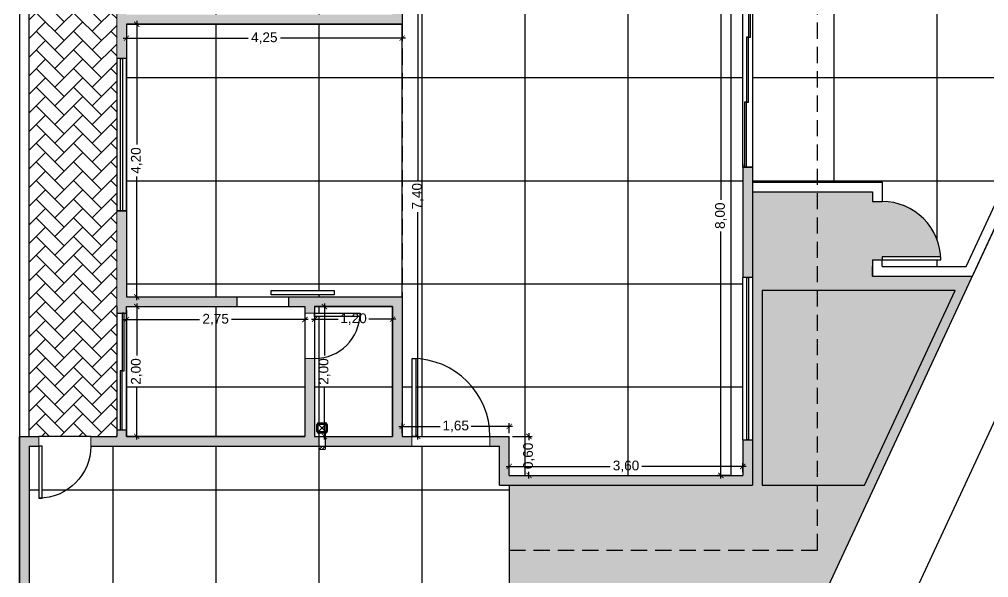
# Model space of a CAD drawing. Header units: metres. Extents: x 2690 to 3939, y 743 to 1123.
# Drawn here: x 3899.04 to 3913.98, y 778.11 to 786.71 of the extents above; entities that cross this region are included whole.
import ezdxf

# ---------------------------------------------------------------- set-up
doc = ezdxf.new("R2010")
doc.units = ezdxf.units.M
doc.header["$PDMODE"] = 35
doc.linetypes.add('HIDDEN', pattern=[0.375, 0.25, -0.125])
for name, color, linetype in [('000 - Cota', 8, 'Continuous'), ('001', 1, 'Continuous'), ('01', 1, 'Continuous'), ('02', 2, 'Continuous'), ('02-BALDR-VIGA-EIXO-LOCAÇÃO', 1, 'Continuous'), ('03', 3, 'Continuous'), ('04', 4, 'Continuous'), ('1MOBILIÁRIOS', 1, 'Continuous'), ('_a const_hum', 253, 'Continuous'), ('_parede int', 4, 'Continuous'), ('A CONSTRUIR', 10, 'Continuous'), ('ABERTURA', 2, 'Continuous'), ('ARQ-MOB', 1, 'Continuous'), ('caixilho', 2, 'Continuous')]:
    doc.layers.add(name, color=color, linetype=linetype)
doc.layers.add('ALVENARIA', color=4, linetype='Continuous', lineweight=18)
doc.layers.add('ARQHATCH', color=8, linetype='Continuous', lineweight=0)
doc.styles.add('ARIAL', font='arial.ttf')
doc.dimstyles.new('SALVADOR 1-100 LC', dxfattribs={"dimtxt": 0.15, "dimasz": 0.08, "dimexe": 0.05, "dimexo": 0.05, "dimgap": 0.05, "dimtad": 0, "dimzin": 0, "dimtxsty": 'ARIAL', "dimblk": 'ARCHTICK', "dimcen": 0, "dimdle": 0.05, "dimclrd": 252, "dimclre": 252, "dimclrt": 2, "dimadec": 0, "dimazin": 0, "dimtfac": 1, "dimtofl": 0, "dimtmove": 0, "dimatfit": 3, "dimldrblk": 'OPEN30', "dimfxl": 0, "dimtolj": 1, "dimtzin": 0, "dimlwd": 25, "dimlwe": 25, "dimarcsym": 0})

# ---------------------------------------------------------------- blocks, each defined once
blk = doc.blocks.new('*U6')
at = {"layer": '02'}
for p, q in [((0, 0), (0, 1)), ((0, 1), (0.05, 1)), ((0.05, 1), (0.05, 0)), ((0.05, 0), (0, 0))]:
    blk.add_line(p, q, dxfattribs=at)
at = {"layer": '02', "ltscale": 0.05}
blk.add_arc((0, 0), 1, 0, 90, dxfattribs=at)
blk = doc.blocks.new('*U5')
at = {"layer": '02'}
for p, q in [((0, 0), (0, 0.8)), ((0, 0.8), (0.05, 0.8)), ((0.05, 0.8), (0.05, 0)), ((0.05, 0), (0, 0))]:
    blk.add_line(p, q, dxfattribs=at)
at = {"layer": '02', "ltscale": 0.05}
blk.add_arc((0, 0), 0.8, 0, 90, dxfattribs=at)
blk = doc.blocks.new('*U8')
at = {"layer": '02'}
for p, q in [((0, 0), (0, 0.7)), ((0, 0.7), (0.05, 0.7)), ((0.05, 0.7), (0.05, 0)), ((0.05, 0), (0, 0))]:
    blk.add_line(p, q, dxfattribs=at)
at = {"layer": '02', "ltscale": 0.05}
blk.add_arc((0, 0), 0.7, 0, 90, dxfattribs=at)
blk = doc.blocks.new('*U3')
at = {"layer": '02'}
for p, q in [((-0.05, 0.9), (-0.05, 0)), ((0, 0.9), (-0.05, 0.9)), ((0, 0), (0, 0.9)), ((-0.05, 0), (0, 0))]:
    blk.add_line(p, q, dxfattribs=at)
at = {"layer": '02', "ltscale": 0.05}
blk.add_arc((0, 0), 0.9, 90, 180, dxfattribs=at)
blk = doc.blocks.new('_ArchTick')
at = {"color": 0, "linetype": 'ByBlock', "const_width": 0.15}
blk.add_lwpolyline([(-0.5, -0.5), (0.5, 0.5)], dxfattribs=at)
blk = doc.blocks.new('*D681')
at = {"layer": '001', "color": 252, "linetype": 'Continuous', "lineweight": 25, "transparency": 16777216}
for p, q in [((3909.991, 787.686), (3909.803, 787.686)), ((3909.853, 787.736), (3909.853, 783.93)), ((3909.853, 779.636), (3909.853, 783.441)), ((3909.991, 779.686), (3909.803, 779.686))]:
    blk.add_line(p, q, dxfattribs=at)
at = {"layer": 'DEFPOINTS', "color": 0, "transparency": 16777216}
for p in [(3910.041, 787.686), (3909.853, 779.686), (3910.041, 779.686)]:
    blk.add_point(p, dxfattribs=at)
at = {"layer": '001', "color": 252, "lineweight": 25, "transparency": 16777216, "xscale": 0.08, "yscale": 0.08, "zscale": 0.08}
for p, rotation in [((3909.853, 787.686), 90), ((3909.853, 779.686), 270)]:
    blk.add_blockref('_ArchTick', p, dxfattribs=dict(at, rotation=rotation))
at = {"layer": '001', "color": 2, "transparency": 16777216, "insert": (3909.853, 783.686), "char_height": 0.15, "attachment_point": 5, "rotation": 90, "style": 'ARIAL'}
blk.add_mtext('\\A1;8,00', dxfattribs=at)
blk = doc.blocks.new('_Open30')
at = {"color": 0, "linetype": 'ByBlock', "lineweight": -2}
for p, q in [((-1, 0.27), (0, 0)), ((0, 0), (-1, -0.27)), ((0, 0), (-1, 0))]:
    blk.add_line(p, q, dxfattribs=at)
blk = doc.blocks.new('*D685')
at = {"layer": '001', "color": 252, "linetype": 'Continuous', "lineweight": 25, "transparency": 16777216}
for p, q in [((3904.991, 787.686), (3905.232, 787.686)), ((3905.182, 787.736), (3905.182, 784.23)), ((3905.182, 780.236), (3905.182, 783.742)), ((3904.991, 780.286), (3905.232, 780.286))]:
    blk.add_line(p, q, dxfattribs=at)
at = {"layer": 'DEFPOINTS', "color": 0, "transparency": 16777216}
for p in [(3904.941, 787.686), (3904.941, 780.286), (3905.182, 780.286)]:
    blk.add_point(p, dxfattribs=at)
at = {"layer": '001', "color": 252, "lineweight": 25, "transparency": 16777216, "xscale": 0.08, "yscale": 0.08, "zscale": 0.08}
for p, rotation in [((3905.182, 787.686), 90), ((3905.182, 780.286), 270)]:
    blk.add_blockref('_ArchTick', p, dxfattribs=dict(at, rotation=rotation))
at = {"layer": '001', "color": 2, "transparency": 16777216, "insert": (3905.182, 783.986), "char_height": 0.15, "attachment_point": 5, "rotation": 90, "style": 'ARIAL'}
blk.add_mtext('\\A1;7,40', dxfattribs=at)
blk = doc.blocks.new('*D686')
at = {"layer": '001', "color": 252, "linetype": 'Continuous', "lineweight": 25, "transparency": 16777216}
for p, q in [((3904.891, 780.44), (3905.527, 780.44)), ((3904.941, 780.336), (3904.941, 780.49)), ((3906.641, 780.44), (3906.004, 780.44)), ((3906.591, 780.336), (3906.591, 780.49))]:
    blk.add_line(p, q, dxfattribs=at)
at = {"layer": 'DEFPOINTS', "color": 0, "transparency": 16777216}
for p in [(3906.591, 780.44), (3904.941, 780.286), (3906.591, 780.286)]:
    blk.add_point(p, dxfattribs=at)
at = {"layer": '001', "color": 252, "lineweight": 25, "transparency": 16777216, "xscale": 0.08, "yscale": 0.08, "zscale": 0.08, "rotation": 180}
blk.add_blockref('_ArchTick', (3904.941, 780.44), dxfattribs=at)
at = {"layer": '001', "color": 252, "lineweight": 25, "transparency": 16777216, "xscale": 0.08, "yscale": 0.08, "zscale": 0.08}
blk.add_blockref('_ArchTick', (3906.591, 780.44), dxfattribs=at)
at = {"layer": '001', "color": 2, "transparency": 16777216, "insert": (3905.766, 780.44), "char_height": 0.15, "attachment_point": 5, "style": 'ARIAL'}
blk.add_mtext('\\A1;1,65', dxfattribs=at)
blk = doc.blocks.new('*D687')
at = {"layer": '001', "color": 252, "linetype": 'Continuous', "lineweight": 25, "transparency": 16777216}
for p, q in [((3906.641, 780.286), (3906.944, 780.286)), ((3906.894, 780.336), (3906.894, 780.23)), ((3906.641, 779.686), (3906.944, 779.686)), ((3906.894, 779.636), (3906.894, 779.741))]:
    blk.add_line(p, q, dxfattribs=at)
at = {"layer": 'DEFPOINTS', "color": 0, "transparency": 16777216}
for p in [(3906.591, 780.286), (3906.591, 779.686), (3906.894, 779.686)]:
    blk.add_point(p, dxfattribs=at)
at = {"layer": '001', "color": 252, "lineweight": 25, "transparency": 16777216, "xscale": 0.08, "yscale": 0.08, "zscale": 0.08}
for p, rotation in [((3906.894, 780.286), 90), ((3906.894, 779.686), 270)]:
    blk.add_blockref('_ArchTick', p, dxfattribs=dict(at, rotation=rotation))
at = {"layer": '001', "color": 2, "transparency": 16777216, "insert": (3906.894, 779.986), "char_height": 0.15, "attachment_point": 5, "rotation": 90, "style": 'ARIAL'}
blk.add_mtext('\\A1;0,60', dxfattribs=at)
blk = doc.blocks.new('*D688')
at = {"layer": '001', "color": 252, "linetype": 'Continuous', "lineweight": 25, "transparency": 16777216}
for p, q in [((3906.541, 779.824), (3908.146, 779.824)), ((3906.591, 779.736), (3906.591, 779.874)), ((3910.241, 779.824), (3908.635, 779.824)), ((3910.191, 779.736), (3910.191, 779.874))]:
    blk.add_line(p, q, dxfattribs=at)
at = {"layer": 'DEFPOINTS', "color": 0, "transparency": 16777216}
for p in [(3910.191, 779.824), (3906.591, 779.686), (3910.191, 779.686)]:
    blk.add_point(p, dxfattribs=at)
at = {"layer": '001', "color": 252, "lineweight": 25, "transparency": 16777216, "xscale": 0.08, "yscale": 0.08, "zscale": 0.08, "rotation": 180}
blk.add_blockref('_ArchTick', (3906.591, 779.824), dxfattribs=at)
at = {"layer": '001', "color": 252, "lineweight": 25, "transparency": 16777216, "xscale": 0.08, "yscale": 0.08, "zscale": 0.08}
blk.add_blockref('_ArchTick', (3910.191, 779.824), dxfattribs=at)
at = {"layer": '001', "color": 2, "transparency": 16777216, "insert": (3908.391, 779.824), "char_height": 0.15, "attachment_point": 5, "style": 'ARIAL'}
blk.add_mtext('\\A1;3,60', dxfattribs=at)
blk = doc.blocks.new('*D689')
at = {"layer": '001', "color": 252, "linetype": 'Continuous', "lineweight": 25, "transparency": 16777216}
for p, q in [((3903.641, 782.286), (3903.792, 782.286)), ((3903.742, 782.336), (3903.742, 781.532)), ((3903.742, 780.236), (3903.742, 781.04)), ((3903.641, 780.286), (3903.792, 780.286))]:
    blk.add_line(p, q, dxfattribs=at)
at = {"layer": 'DEFPOINTS', "color": 0, "transparency": 16777216}
for p in [(3903.591, 782.286), (3903.742, 782.286), (3903.591, 780.286)]:
    blk.add_point(p, dxfattribs=at)
at = {"layer": '001', "color": 252, "lineweight": 25, "transparency": 16777216, "xscale": 0.08, "yscale": 0.08, "zscale": 0.08}
for p, rotation in [((3903.742, 782.286), 90), ((3903.742, 780.286), 270)]:
    blk.add_blockref('_ArchTick', p, dxfattribs=dict(at, rotation=rotation))
at = {"layer": '001', "color": 2, "transparency": 16777216, "insert": (3903.742, 781.286), "char_height": 0.15, "attachment_point": 5, "rotation": 90, "style": 'ARIAL'}
blk.add_mtext('\\A1;2,00', dxfattribs=at)
blk = doc.blocks.new('*D690')
at = {"layer": '001', "color": 252, "linetype": 'Continuous', "lineweight": 25, "transparency": 16777216}
for p, q in [((3903.591, 782.236), (3903.591, 782.042)), ((3904.791, 782.236), (3904.791, 782.042)), ((3903.541, 782.092), (3903.953, 782.092)), ((3904.841, 782.092), (3904.428, 782.092))]:
    blk.add_line(p, q, dxfattribs=at)
at = {"layer": 'DEFPOINTS', "color": 0, "transparency": 16777216}
for p in [(3903.591, 782.286), (3904.791, 782.286), (3904.791, 782.092)]:
    blk.add_point(p, dxfattribs=at)
at = {"layer": '001', "color": 252, "lineweight": 25, "transparency": 16777216, "xscale": 0.08, "yscale": 0.08, "zscale": 0.08, "rotation": 180}
blk.add_blockref('_ArchTick', (3903.591, 782.092), dxfattribs=at)
at = {"layer": '001', "color": 252, "lineweight": 25, "transparency": 16777216, "xscale": 0.08, "yscale": 0.08, "zscale": 0.08}
blk.add_blockref('_ArchTick', (3904.791, 782.092), dxfattribs=at)
at = {"layer": '001', "color": 2, "transparency": 16777216, "insert": (3904.191, 782.092), "char_height": 0.15, "attachment_point": 5, "style": 'ARIAL'}
blk.add_mtext('\\A1;1,20', dxfattribs=at)
blk = doc.blocks.new('*D691')
at = {"layer": '001', "color": 252, "linetype": 'Continuous', "lineweight": 25, "transparency": 16777216}
for p, q in [((3900.741, 782.286), (3900.899, 782.286)), ((3900.849, 782.336), (3900.849, 781.532)), ((3900.849, 780.236), (3900.849, 781.04)), ((3900.741, 780.286), (3900.899, 780.286))]:
    blk.add_line(p, q, dxfattribs=at)
at = {"layer": 'DEFPOINTS', "color": 0, "transparency": 16777216}
for p in [(3900.691, 782.286), (3900.849, 782.286), (3900.691, 780.286)]:
    blk.add_point(p, dxfattribs=at)
at = {"layer": '001', "color": 252, "lineweight": 25, "transparency": 16777216, "xscale": 0.08, "yscale": 0.08, "zscale": 0.08}
for p, rotation in [((3900.849, 782.286), 90), ((3900.849, 780.286), 270)]:
    blk.add_blockref('_ArchTick', p, dxfattribs=dict(at, rotation=rotation))
at = {"layer": '001', "color": 2, "transparency": 16777216, "insert": (3900.849, 781.286), "char_height": 0.15, "attachment_point": 5, "rotation": 90, "style": 'ARIAL'}
blk.add_mtext('\\A1;2,00', dxfattribs=at)
blk = doc.blocks.new('*D692')
at = {"layer": '001', "color": 252, "linetype": 'Continuous', "lineweight": 25, "transparency": 16777216}
for p, q in [((3900.691, 782.236), (3900.691, 782.035)), ((3903.441, 782.236), (3903.441, 782.035)), ((3900.641, 782.085), (3901.819, 782.085)), ((3903.491, 782.085), (3902.312, 782.085))]:
    blk.add_line(p, q, dxfattribs=at)
at = {"layer": 'DEFPOINTS', "color": 0, "transparency": 16777216}
for p in [(3900.691, 782.286), (3903.441, 782.286), (3903.441, 782.085)]:
    blk.add_point(p, dxfattribs=at)
at = {"layer": '001', "color": 252, "lineweight": 25, "transparency": 16777216, "xscale": 0.08, "yscale": 0.08, "zscale": 0.08, "rotation": 180}
blk.add_blockref('_ArchTick', (3900.691, 782.085), dxfattribs=at)
at = {"layer": '001', "color": 252, "lineweight": 25, "transparency": 16777216, "xscale": 0.08, "yscale": 0.08, "zscale": 0.08}
blk.add_blockref('_ArchTick', (3903.441, 782.085), dxfattribs=at)
at = {"layer": '001', "color": 2, "transparency": 16777216, "insert": (3902.066, 782.085), "char_height": 0.15, "attachment_point": 5, "style": 'ARIAL'}
blk.add_mtext('\\A1;2,75', dxfattribs=at)
blk = doc.blocks.new('*D693')
at = {"layer": '001', "color": 252, "linetype": 'Continuous', "lineweight": 25, "transparency": 16777216}
for p, q in [((3900.741, 786.636), (3900.899, 786.636)), ((3900.849, 786.686), (3900.849, 784.783)), ((3900.849, 782.386), (3900.849, 784.288)), ((3900.741, 782.436), (3900.899, 782.436))]:
    blk.add_line(p, q, dxfattribs=at)
at = {"layer": 'DEFPOINTS', "color": 0, "transparency": 16777216}
for p in [(3900.691, 786.636), (3900.849, 786.636), (3900.691, 782.436)]:
    blk.add_point(p, dxfattribs=at)
at = {"layer": '001', "color": 252, "lineweight": 25, "transparency": 16777216, "xscale": 0.08, "yscale": 0.08, "zscale": 0.08}
for p, rotation in [((3900.849, 786.636), 90), ((3900.849, 782.436), 270)]:
    blk.add_blockref('_ArchTick', p, dxfattribs=dict(at, rotation=rotation))
at = {"layer": '001', "color": 2, "transparency": 16777216, "insert": (3900.849, 784.536), "char_height": 0.15, "attachment_point": 5, "rotation": 90, "style": 'ARIAL'}
blk.add_mtext('\\A1;4,20', dxfattribs=at)
blk = doc.blocks.new('*D694')
at = {"layer": '001', "color": 252, "linetype": 'Continuous', "lineweight": 25, "transparency": 16777216}
for p, q in [((3900.691, 786.586), (3900.691, 786.371)), ((3904.941, 786.586), (3904.941, 786.371)), ((3900.641, 786.421), (3902.567, 786.421)), ((3904.991, 786.421), (3903.064, 786.421))]:
    blk.add_line(p, q, dxfattribs=at)
at = {"layer": 'DEFPOINTS', "color": 0, "transparency": 16777216}
for p in [(3900.691, 786.636), (3904.941, 786.636), (3904.941, 786.421)]:
    blk.add_point(p, dxfattribs=at)
at = {"layer": '001', "color": 252, "lineweight": 25, "transparency": 16777216, "xscale": 0.08, "yscale": 0.08, "zscale": 0.08, "rotation": 180}
blk.add_blockref('_ArchTick', (3900.691, 786.421), dxfattribs=at)
at = {"layer": '001', "color": 252, "lineweight": 25, "transparency": 16777216, "xscale": 0.08, "yscale": 0.08, "zscale": 0.08}
blk.add_blockref('_ArchTick', (3904.941, 786.421), dxfattribs=at)
at = {"layer": '001', "color": 2, "transparency": 16777216, "insert": (3902.816, 786.421), "char_height": 0.15, "attachment_point": 5, "style": 'ARIAL'}
blk.add_mtext('\\A1;4,25', dxfattribs=at)

msp = doc.modelspace()

# ---------------------------------------------------------------- hatches: boundary and pattern name
at = {"layer": '001', "true_color": 0x939598}
h = msp.add_hatch(dxfattribs=at)
h.set_pattern_fill('NET', color=252, scale=0.5)
h.paths.add_polyline_path([(3918.5284, 793.4357), (3917.2406, 793.4357), (3917.2406, 798.8857), (3916.7406, 798.8857), (3916.7406, 792.8857), (3912.9406, 792.8857), (3912.9406, 798.8857), (3910.9406, 798.8857), (3910.9406, 799.8857), (3910.7406, 799.8857), (3910.7406, 792.4857), (3911.3406, 792.4857), (3911.3406, 784.2048), (3912.3406, 784.2048), (3912.3406, 783.9048, -0.3980255), (3913.2392, 783.0548), (3913.2406, 783.0548), (3913.2406, 783.0048), (3912.3406, 783.0048), (3912.3406, 782.9048), (3913.6334, 782.9048)])
h.paths.add_polyline_path([(3910.7406, 799.8857), (3909.7406, 799.8857), (3909.7406, 799.4107), (3909.7406, 796.7107), (3909.7406, 796.2357), (3909.7406, 796.0857), (3909.7406, 794.1857), (3909.7406, 793.8857), (3909.7406, 793.3857), (3909.7406, 792.5857), (3909.7406, 792.4857), (3910.7406, 792.4857)])
h.paths.add_polyline_path([(3911.3406, 792.4857), (3910.7406, 792.4857), (3910.3406, 792.4857), (3910.3406, 792.3357), (3910.3406, 787.8357), (3910.3406, 787.4357), (3910.3406, 784.4357), (3910.3406, 784.2048), (3911.3406, 784.2048)])
h.paths.add_polyline_path([(3910.3406, 792.3357), (3910.3406, 792.4857), (3909.7406, 792.4857), (3909.7406, 792.3357), (3906.2906, 792.3357), (3906.2906, 787.8357), (3906.9906, 787.8357), (3909.9906, 787.8357), (3910.3406, 787.8357)])
h.paths.add_polyline_path([(3906.5906, 779.5357), (3906.4406, 779.5357), (3906.4406, 780.1357), (3906.2906, 780.1357), (3905.0906, 780.1357), (3904.9406, 780.1357), (3904.6656, 780.1357), (3903.7562, 780.1357), (3903.7562, 780.0857), (3903.6562, 780.0857), (3903.6562, 780.1357), (3900.1406, 780.1357, -0.3960122), (3899.3906, 779.3373), (3899.3906, 779.3357), (3899.3406, 779.3357), (3899.3406, 780.1357), (3899.1906, 780.1357), (3899.1906, 775.0357), (3906.5906, 775.0357)])
h.paths.add_polyline_path([(3900.1406, 780.1357), (3900.1406, 780.2857), (3899.3406, 780.2857), (3899.3406, 780.1357), (3899.3906, 780.1357), (3899.3906, 779.3373, 0.3960122)])
at = {"layer": '001', "true_color": 0x636466}
h = msp.add_hatch(dxfattribs=at)
h.set_pattern_fill('AR-HBONE', color=251, scale=0.002)
h.paths.add_polyline_path([(3901.1406, 791.1607), (3901.1406, 791.8107), (3901.1406, 792.8107), (3901.1406, 793.0857), (3900.5406, 793.0857), (3900.5406, 793.8857), (3900.5406, 795.6857), (3900.5406, 796.2357), (3900.3656, 796.2357), (3899.3656, 796.2357), (3899.1906, 796.2357), (3899.1906, 780.2857), (3899.3406, 780.2857), (3900.1406, 780.2857), (3900.5406, 780.2857), (3900.5406, 780.3857), (3900.5406, 782.1857), (3900.5406, 782.2857), (3900.5406, 783.7607), (3900.5406, 786.1107), (3900.5406, 787.417), (3900.5406, 789.217), (3900.5406, 789.9357), (3901.1406, 789.9357), (3901.1406, 790.1607)])
h = msp.add_hatch(dxfattribs=at)
h.set_pattern_fill('NET', color=251, scale=0.5)
h.paths.add_polyline_path([(3910.1906, 784.4857), (3910.1906, 787.4357), (3910.1906, 787.6857), (3909.9906, 787.6857), (3906.9906, 787.6857), (3905.9406, 787.6857), (3905.9406, 787.8357), (3905.0406, 787.8357), (3905.0406, 787.6857), (3904.9406, 787.6857), (3904.9406, 786.6357), (3904.9406, 782.4357), (3904.9406, 780.2857), (3905.0935, 780.2857), (3905.0935, 781.4857), (3905.1535, 781.4857), (3905.1535, 781.4842, -0.3996375), (3906.2935, 780.2857), (3906.5906, 780.2857), (3906.5906, 779.6857), (3910.1906, 779.6857), (3910.1906, 780.2357), (3910.1906, 782.7357)])
h.paths.add_polyline_path([(3905.1535, 781.4842), (3905.1535, 780.2857), (3906.2935, 780.2857, 0.3996375)], flags=17)
h.paths.add_polyline_path([(3904.7906, 782.2857), (3903.5906, 782.2857), (3903.5906, 782.1857), (3904.2906, 782.1857), (3904.2906, 782.1357), (3904.2888, 782.1357, -0.3934265), (3903.5906, 781.4857), (3903.5906, 780.2857), (3903.6562, 780.2857), (3903.6562, 780.3363), (3903.6529, 780.3363, -0.4142136), (3903.6262, 780.363), (3903.6262, 780.4696, -0.4142136), (3903.6529, 780.4963), (3903.7595, 780.4963, -0.4142136), (3903.7862, 780.4696), (3903.7862, 780.363, -0.4142136), (3903.7595, 780.3363), (3903.7562, 780.3363), (3903.7562, 780.2857), (3904.7906, 780.2857)])
h.paths.add_polyline_path([(3903.4406, 782.2857), (3900.6906, 782.2857), (3900.6906, 780.2857), (3903.4406, 780.2857)])
h.paths.add_polyline_path([(3904.2888, 782.1357), (3903.5906, 782.1357), (3903.5906, 781.4857, 0.3934265)], flags=17)
h.paths.add_polyline_path([(3904.9406, 786.6357), (3900.6906, 786.6357), (3900.6906, 782.4357), (3904.9406, 782.4357)])
h.paths.add_polyline_path([(3903.8929, 782.534), (3903.8929, 782.465), (3902.9218, 782.465), (3902.9218, 782.534)], flags=16)
h.paths.add_polyline_path([(3904.7906, 788.8857, -0.3960122), (3903.9921, 789.6357), (3903.9906, 789.6357), (3903.9906, 789.6857), (3904.7906, 789.6857), (3904.7906, 789.7857), (3900.6906, 789.7857), (3900.6906, 786.7857), (3904.7906, 786.7857)])
h.paths.add_polyline_path([(3904.7906, 789.6357), (3903.9921, 789.6357, 0.3960122), (3904.7906, 788.8857)], flags=17)
h.paths.add_polyline_path([(3904.5526, 791.2691), (3904.5526, 791.7519), (3904.2435, 791.7519), (3904.2435, 791.2691)], flags=9)
h.paths.add_polyline_path([(3902.5028, 795.9212), (3902.9857, 795.9212), (3902.9857, 796.2304), (3902.5028, 796.2304)], flags=9)
h.paths.add_polyline_path([(3905.3155, 794.4191), (3905.3155, 794.9019), (3905.0064, 794.9019), (3905.0064, 794.4191)], flags=9)
h.paths.add_polyline_path([(3906.1707, 791.795), (3906.1707, 792.2779), (3905.8616, 792.2779), (3905.8616, 791.795)], flags=9)
h.paths.add_polyline_path([(3905.2927, 787.8699), (3905.7756, 787.8699), (3905.7756, 788.179), (3905.2927, 788.179)], flags=9)
h.paths.add_polyline_path([(3902.5028, 789.4593), (3902.9857, 789.4593), (3902.9857, 789.7684), (3902.5028, 789.7684)], flags=24)
h.paths.add_polyline_path([(3904.3498, 790.0044), (3904.8326, 790.0044), (3904.8326, 790.3135), (3904.3498, 790.3135)], flags=9)
h.paths.add_polyline_path([(3905.2657, 788.6462), (3905.2657, 789.1291), (3904.9566, 789.1291), (3904.9566, 788.6462)], flags=9)
h = msp.add_hatch(dxfattribs=at)
h.set_pattern_fill('GRASS', color=251, scale=0.01)
h.paths.add_polyline_path([(3910.2629, 775.297), (3913.7291, 782.7548), (3912.1906, 782.7548), (3912.1906, 783.0048), (3912.3406, 783.0048), (3912.3406, 783.0548), (3913.2392, 783.0548, 0.3980255), (3912.3406, 783.9048), (3912.1906, 783.9048), (3912.1906, 784.0548), (3911.3406, 784.0548), (3911.3406, 782.5357), (3913.4618, 782.5357), (3912.0675, 779.5357), (3911.3406, 779.5357), (3911.3406, 778.5357), (3906.5906, 778.5357), (3906.5906, 775.0357), (3899.1906, 775.0357), (3899.0406, 775.0357), (3899.0406, 770.0357), (3901.9006, 770.0357, 0.2126278)])
h.paths.add_polyline_path([(3906.6906, 777.9357), (3911.3239, 777.9357), (3910.1318, 775.3708, -0.101661), (3906.6906, 771.9868)], flags=16)
h.paths.add_polyline_path([(3911.3406, 779.5357), (3910.4906, 779.5357), (3910.4906, 782.5357), (3911.3406, 782.5357), (3911.3406, 784.0548), (3910.3406, 784.0548), (3910.3406, 782.7357), (3910.3406, 780.2357), (3910.3406, 779.5357), (3906.5906, 779.5357), (3906.5906, 778.5357), (3911.3406, 778.5357)], flags=17)
at = {"layer": '03'}
h = msp.add_hatch(dxfattribs=at)
h.set_pattern_fill('ANSI31', color=256, scale=0.01)
h.set_pattern_definition([(45, (245, 0), (-0.0224506403, 0.0224506403), [])])
h.paths.add_polyline_path([(3903.7562, 780.1357), (3903.6562, 780.1357), (3903.6562, 780.0857), (3903.7562, 780.0857)])
at = {"layer": 'A CONSTRUIR'}
h = msp.add_hatch(color=256, dxfattribs=at)
h.dxf.hatch_style = 1
h.paths.add_polyline_path([(3904.9406, 787.6857), (3905.0406, 787.6857), (3905.0406, 787.8357), (3904.9406, 787.8357), (3904.9406, 788.8857), (3904.7906, 788.8857), (3904.7906, 786.7857), (3900.6906, 786.7857), (3900.6906, 787.417), (3900.5406, 787.417), (3900.5406, 786.1107), (3900.6906, 786.1107), (3900.6906, 786.6357), (3904.9406, 786.6357)])
h = msp.add_hatch(color=256, dxfattribs=at)
h.dxf.hatch_style = 1
h.paths.add_polyline_path([(3910.3406, 784.4357), (3910.1906, 784.4357), (3910.1906, 782.7357), (3910.3406, 782.7357)])
h = msp.add_hatch(color=256, dxfattribs=at)
h.dxf.hatch_style = 1
h.paths.add_polyline_path([(3902.3906, 782.4357), (3900.6906, 782.4357), (3900.6906, 783.7607), (3900.5406, 783.7607), (3900.5406, 782.2857), (3900.5406, 782.1857), (3900.6906, 782.1857), (3900.6906, 782.2857), (3902.3906, 782.2857)])
h = msp.add_hatch(color=256, dxfattribs=at)
h.dxf.hatch_style = 1
h.paths.add_polyline_path([(3904.9406, 782.4357), (3903.1906, 782.4357), (3903.1906, 782.2857), (3903.4406, 782.2857), (3903.4406, 782.1857), (3903.5906, 782.1857), (3903.5906, 782.2857), (3904.7906, 782.2857), (3904.7906, 780.2857), (3904.6656, 780.2857), (3903.7562, 780.2857), (3903.7562, 780.1357), (3904.6656, 780.1357), (3904.9406, 780.1357), (3905.0906, 780.1357), (3905.0906, 780.2857), (3904.9406, 780.2857)])
h = msp.add_hatch(color=256, dxfattribs=at)
h.dxf.hatch_style = 1
h.paths.add_polyline_path([(3903.5906, 781.4857), (3903.4406, 781.4857), (3903.4406, 780.2857), (3900.6906, 780.2857), (3900.6906, 780.3857), (3900.5406, 780.3857), (3900.5406, 780.2857), (3900.1406, 780.2857), (3900.1406, 780.1357), (3903.6562, 780.1357), (3903.6562, 780.2857), (3903.5906, 780.2857)])
h = msp.add_hatch(color=256, dxfattribs=at)
h.dxf.hatch_style = 1
h.paths.add_polyline_path([(3899.1906, 780.1357), (3899.3406, 780.1357), (3899.3406, 780.2857), (3899.0406, 780.2857), (3899.0406, 775.0357), (3899.1906, 775.0357)])
h = msp.add_hatch(color=256, dxfattribs=at)
h.dxf.hatch_style = 1
h.paths.add_polyline_path([(3906.5906, 780.2857), (3906.2906, 780.2857), (3906.2906, 780.1357), (3906.4406, 780.1357), (3906.4406, 779.5357), (3910.3406, 779.5357), (3910.3406, 780.2357), (3910.1906, 780.2357), (3910.1906, 779.6857), (3906.5906, 779.6857)])
at = {"layer": 'ARQHATCH', "true_color": 0x139b48}
h = msp.add_hatch(dxfattribs=at)
h.set_pattern_fill('AR-CONC', color=114, scale=0.001)
h.set_pattern_definition([(50, (105, 0), (0.182184669, -0.0159390855), [0.01905, -0.20955]), (355, (105, 0), (-0.035243421, 0.191056845), [0.01524, -0.167640584]), (100.4514447, (105.01518, -0.00133), (0.146941247, 0.175117752), [0.016190009, -0.178090245]), (46.1842, (105, 0.0508), (0.271079041, -0.042042328), [0.028575, -0.314325]), (96.6355576, (105.0226, 0.0473), (0.237404134, 0.247426125), [0.024285023, -0.267135608]), (351.184151, (105, 0.0508), (0.237404134, 0.247426125), [0.022859967, -0.251459732]), (21, (105.0254, 0.0381), (0.151614391, -0.102265198), [0.01905, -0.20955]), (326, (105.0254, 0.0381), (0.061802028, 0.184187966), [0.01524, -0.16764]), (71.451445, (105.03803, 0.02958), (0.213416419, 0.081922769), [0.016190009, -0.178089938]), (37.5, (105, 0), (0.0030886033, 0.0845550389), [0, -0.165608, 0, -0.17018, 0, -0.168275]), (7.5, (105, 0), (0.0668196625, 0.1001805748), [0, -0.097028, 0, -0.161798, 0, -0.064135]), (327.5, (104.94336, 0), (0.1355905952, -0.005728744), [0, -0.0635, 0, -0.19812, 0, -0.26289]), (317.5, (104.91796, 0), (0.1481291814, 0.025426491), [0, -0.08255, 0, -0.131572, 0, -0.18669])])
h.paths.add_polyline_path([(3913.4618, 782.5357), (3911.3406, 782.5357), (3911.3406, 779.5357), (3912.0675, 779.5357)])
h.paths.add_polyline_path([(3911.3406, 782.5357), (3910.4906, 782.5357), (3910.4906, 779.5357), (3911.3406, 779.5357)])
h.paths.add_polyline_path([(3921.5265, 799.8857), (3917.2406, 799.8857), (3917.2406, 798.8857), (3917.2406, 793.4357), (3918.5284, 793.4357)])
h.paths.add_polyline_path([(3917.2406, 799.8857), (3910.9406, 799.8857), (3910.9406, 798.8857), (3917.2406, 798.8857)])

# ---------------------------------------------------------------- linework, layer by layer
at = {"layer": '000 - Cota'}
msp.add_lwpolyline([(3901.9677, 768.783, 0.2167486), (3911.3566, 774.6842), (3922.9627, 799.6564)], format="xyb", dxfattribs=at)
at = {"layer": '001'}
for points in [[(3900.6906, 782.4357), (3904.9406, 782.4357), (3904.9406, 786.6357), (3900.6906, 786.6357)], [(3900.6906, 782.2857), (3903.4406, 782.2857), (3903.4406, 780.2857), (3900.6906, 780.2857)], [(3903.5906, 780.2857), (3904.7906, 780.2857), (3904.7906, 782.2857), (3903.5906, 782.2857)]]:
    msp.add_lwpolyline(points, close=True, dxfattribs=at)
at = {"layer": '01'}
for p, q in [((3910.1906, 780.2357), (3910.1906, 782.7357)), ((3910.3406, 782.7357), (3910.3406, 780.2357))]:
    msp.add_line(p, q, dxfattribs=at)
msp.add_lwpolyline([(3910.1906, 784.4357), (3910.1906, 787.4357), (3910.3406, 787.4357), (3910.3406, 784.4357)], close=True, dxfattribs=at)
msp.add_lwpolyline([(3910.1906, 784.4357), (3910.1906, 787.4357), (3910.3406, 787.4357), (3910.3406, 784.4357)], close=True, dxfattribs=at)
msp.add_lwpolyline([(3913.4618, 782.5357), (3910.4906, 782.5357), (3910.4906, 779.5357), (3912.0675, 779.5357), (3913.4618, 782.5357)], dxfattribs=at)
at = {"layer": '02'}
msp.add_lwpolyline([(3921.7606, 800.0357), (3899.0406, 800.0357), (3899.0406, 770.0357), (3901.9006, 770.0357, 0.2126278), (3910.2629, 775.297)], format="xyb", close=True, dxfattribs=at)
at = {"layer": '02', "color": 2}
msp.add_lwpolyline([(3902.9218, 782.534), (3903.8929, 782.534), (3903.8929, 782.465), (3902.9218, 782.465)], close=True, dxfattribs=at)
at = {"layer": '02-BALDR-VIGA-EIXO-LOCAÇÃO'}
for p, q in [((3900.5406, 782.1857), (3900.5406, 780.3857)), ((3900.6906, 782.1857), (3900.6906, 780.3857)), ((3900.1406, 780.2857), (3899.3406, 780.2857))]:
    msp.add_line(p, q, dxfattribs=at)
at = {"layer": '03'}
for p, q in [((3913.7291, 782.7548), (3921.7606, 800.0357)), ((3913.6334, 782.9048), (3921.5265, 799.8857)), ((3899.0406, 796.2357), (3899.0406, 780.2857)), ((3899.1906, 780.2857), (3899.1906, 796.2357)), ((3910.3406, 784.2048), (3912.3406, 784.2048)), ((3912.3406, 784.2048), (3912.3406, 783.9048)), ((3910.3406, 784.0548), (3912.1906, 784.0548)), ((3912.1906, 784.0548), (3912.1906, 783.9048)), ((3912.1906, 783.9048), (3912.3406, 783.9048)), ((3912.1906, 783.0048), (3912.3406, 783.0048)), ((3912.1906, 783.0048), (3912.1906, 782.7548)), ((3912.3406, 782.9048), (3912.3406, 783.0048)), ((3912.1906, 782.9048), (3912.1906, 782.9048)), ((3912.1906, 782.7548), (3912.1906, 782.9048)), ((3912.3406, 782.9048), (3913.6334, 782.9048)), ((3912.1906, 782.7548), (3913.7291, 782.7548))]:
    msp.add_line(p, q, dxfattribs=at)
at = {"layer": '04'}
for p, q in [((3904.9406, 787.6857), (3904.9406, 786.6357)), ((3900.6906, 786.6357), (3904.9406, 786.6357)), ((3900.6906, 786.1107), (3900.5406, 786.1107)), ((3910.1906, 784.4857), (3910.1906, 782.7357)), ((3910.3406, 784.4857), (3910.3406, 782.7357)), ((3910.1906, 784.4357), (3910.3406, 784.4357)), ((3900.6906, 783.7607), (3900.5406, 783.7607)), ((3910.3406, 782.7357), (3910.3406, 782.7357)), ((3900.6906, 782.4357), (3902.3906, 782.4357)), ((3902.3906, 782.4357), (3902.3906, 782.2857)), ((3903.1906, 782.4357), (3904.9406, 782.4357)), ((3903.1906, 782.4357), (3903.1906, 782.2857)), ((3904.9406, 782.4357), (3904.9406, 780.2857)), ((3900.6906, 782.2857), (3902.3906, 782.2857)), ((3903.1906, 782.2857), (3903.4406, 782.2857)), ((3903.4406, 782.2857), (3903.4406, 782.1857)), ((3903.5906, 782.2857), (3904.7906, 782.2857)), ((3903.5906, 782.2857), (3903.5906, 782.1857)), ((3904.7906, 782.2857), (3904.7906, 780.2857)), ((3903.4406, 781.4857), (3903.4406, 780.2857)), ((3903.5906, 781.4857), (3903.5906, 780.2857)), ((3903.6262, 780.363), (3903.6262, 780.4696)), ((3903.6462, 780.363), (3903.6462, 780.4696)), ((3903.6482, 780.4743), (3903.7643, 780.3583)), ((3903.6482, 780.3583), (3903.7643, 780.4743)), ((3903.6529, 780.4963), (3903.7595, 780.4963)), ((3903.6529, 780.4763), (3903.7595, 780.4763)), ((3903.7662, 780.4696), (3903.7662, 780.363)), ((3903.7862, 780.4696), (3903.7862, 780.363)), ((3899.0406, 778.2857), (3899.0406, 780.2857)), ((3899.0406, 775.0357), (3899.0406, 780.2857)), ((3899.0406, 780.2857), (3899.3406, 780.2857)), ((3900.1406, 780.2857), (3900.5406, 780.2857)), ((3900.6906, 780.2857), (3903.4406, 780.2857)), ((3903.5906, 780.2857), (3904.6656, 780.2857)), ((3903.7595, 780.3563), (3903.6529, 780.3563)), ((3903.7595, 780.3363), (3903.6529, 780.3363)), ((3904.6656, 780.2857), (3904.7906, 780.2857)), ((3904.9406, 780.2857), (3905.0906, 780.2857)), ((3906.2906, 780.2857), (3906.5906, 780.2857)), ((3906.5906, 779.6857), (3906.5906, 780.2857)), ((3899.1906, 780.1357), (3899.1906, 775.0357)), ((3899.1906, 780.1357), (3899.3406, 780.1357)), ((3900.1406, 780.1357), (3904.6656, 780.1357)), ((3904.6656, 780.1357), (3904.9406, 780.1357)), ((3904.9406, 780.1357), (3904.9406, 780.1357)), ((3904.9406, 780.1357), (3904.9406, 780.1357)), ((3904.9406, 780.1357), (3905.0906, 780.1357)), ((3906.2906, 780.1357), (3906.4406, 780.1357)), ((3906.4406, 779.5357), (3906.4406, 780.1357)), ((3906.4406, 780.1357), (3906.4406, 780.1357)), ((3910.1906, 780.2357), (3910.1906, 779.6857)), ((3910.3406, 780.2357), (3910.3406, 779.5357)), ((3906.5906, 779.6857), (3910.1906, 779.6857)), ((3906.4406, 779.5357), (3910.3406, 779.5357))]:
    msp.add_line(p, q, dxfattribs=at)
at = {"layer": '04', "linetype": 'Continuous'}
for p, q in [((3903.6562, 780.3563), (3903.6562, 780.0941)), ((3903.7562, 780.3563), (3903.7562, 780.0941))]:
    msp.add_line(p, q, dxfattribs=at)
at = {"layer": '04'}
for centre, radius, start, end in [((3903.6529, 780.4696), 0.0267, 90, 180), ((3903.6529, 780.4696), 0.00667, 90, 180), ((3903.7595, 780.4696), 0.0267, 0, 90), ((3903.7595, 780.4696), 0.00667, 0, 90), ((3903.6529, 780.363), 0.0267, 180, 270), ((3903.6529, 780.363), 0.00667, 180, 270), ((3903.7595, 780.363), 0.0267, 270, 0), ((3903.7595, 780.363), 0.00667, 270, 0)]:
    msp.add_arc(centre, radius, start, end, dxfattribs=at)
at = {"layer": '1MOBILIÁRIOS'}
msp.add_lwpolyline([(3900.5406, 783.7607), (3900.6906, 783.7607), (3900.6906, 786.1107), (3900.5406, 786.1107)], close=True, dxfattribs=at)
for points in [[(3910.3406, 782.7357), (3910.1906, 782.7357)], [(3910.1906, 780.2357), (3910.3406, 780.2357)]]:
    msp.add_lwpolyline(points, dxfattribs=at)
at = {"layer": '_a const_hum', "color": 3, "linetype": 'HIDDEN'}
for p, q in [((3911.3406, 778.5357), (3911.3406, 792.4857)), ((3906.5906, 778.5357), (3911.3406, 778.5357))]:
    msp.add_line(p, q, dxfattribs=at)
at = {"layer": '_a const_hum', "color": 1, "linetype": 'HIDDEN'}
msp.add_line((3904.9406, 786.6357), (3904.9406, 782.4357), dxfattribs=at)
at = {"layer": '_parede int'}
for p, q in [((3900.5406, 782.2857), (3900.5406, 782.1857)), ((3900.6906, 782.1857), (3900.6906, 782.2857)), ((3900.5406, 782.1857), (3900.6906, 782.1857)), ((3900.5406, 780.3857), (3900.6906, 780.3857)), ((3900.5406, 780.3857), (3900.5406, 780.2857)), ((3900.6906, 780.3857), (3900.6906, 780.2857))]:
    msp.add_line(p, q, dxfattribs=at)
at = {"layer": 'ABERTURA', "color": 3}
msp.add_line((3906.5906, 779.5357), (3906.5906, 775.0357), dxfattribs=at)
at = {"layer": 'ALVENARIA'}
for p, q in [((3900.5406, 786.1107), (3900.5406, 787.417)), ((3900.6906, 786.1107), (3900.6906, 786.6357)), ((3900.5406, 782.2857), (3900.5406, 783.7607)), ((3900.6906, 782.4357), (3900.6906, 783.7607)), ((3905.0906, 780.2857), (3905.0906, 780.1357)), ((3906.2906, 780.2857), (3906.2906, 780.1357)), ((3904.9406, 780.1357), (3904.9406, 780.1357))]:
    msp.add_line(p, q, dxfattribs=at)
at = {"layer": 'ALVENARIA', "color": 4}
for p, q in [((3910.1906, 784.4357), (3910.3406, 784.4357)), ((3910.1906, 784.4357), (3910.3406, 784.4357)), ((3910.1906, 782.7357), (3910.3406, 782.7357)), ((3910.1906, 782.7357), (3910.3406, 782.7357)), ((3903.4406, 782.1857), (3903.5906, 782.1857)), ((3903.4406, 781.4857), (3903.5906, 781.4857)), ((3899.3406, 780.2857), (3899.3406, 780.1357)), ((3900.1406, 780.1357), (3900.1406, 780.2857)), ((3910.1906, 780.2357), (3910.3406, 780.2357)), ((3910.1906, 780.2357), (3910.3406, 780.2357))]:
    msp.add_line(p, q, dxfattribs=at)
at = {"layer": 'ALVENARIA', "linetype": 'Continuous'}
msp.add_lwpolyline([(3903.6562, 780.1357), (3903.6562, 780.0857), (3903.7562, 780.0857), (3903.7562, 780.1357)], close=True, dxfattribs=at)
at = {"layer": 'ARQ-MOB'}
for p, q in [((3905.0906, 780.2857), (3906.2906, 780.2857)), ((3905.0906, 780.1357), (3906.2906, 780.1357))]:
    msp.add_line(p, q, dxfattribs=at)
at = {"layer": 'caixilho'}
for points in [[(3910.2788, 786.4357), (3910.3088, 786.4357), (3910.3088, 787.4357), (3910.2788, 787.4357)], [(3910.2488, 785.4357), (3910.2788, 785.4357), (3910.2788, 786.4357), (3910.2488, 786.4357)], [(3900.6306, 783.7607), (3900.6006, 783.7607), (3900.6006, 786.1107), (3900.6306, 786.1107)], [(3910.2188, 784.4357), (3910.2488, 784.4357), (3910.2488, 785.4357), (3910.2188, 785.4357)], [(3910.2806, 780.2357), (3910.2506, 780.2357), (3910.2506, 782.7357), (3910.2806, 782.7357)], [(3900.6249, 781.2988), (3900.6549, 781.2988), (3900.6549, 782.1857), (3900.6249, 782.1857)], [(3900.5949, 780.3857), (3900.6249, 780.3857), (3900.6249, 781.2988), (3900.5949, 781.2988)]]:
    msp.add_lwpolyline(points, close=True, dxfattribs=at)
for points in [[(3910.2506, 782.7357), (3910.2806, 782.7357)], [(3910.2506, 782.7357), (3910.2806, 782.7357)], [(3910.2806, 780.2357), (3910.2506, 780.2357)], [(3910.2806, 780.2357), (3910.2506, 780.2357)]]:
    msp.add_lwpolyline(points, dxfattribs=at)

# ---------------------------------------------------------------- block references
at = {"layer": '02', "ltscale": 0.05, "rotation": 270.0000000000229}
for name, p in [('*U3', (3912.3406, 783.0048)), ('*U8', (3903.5906, 782.1857))]:
    msp.add_blockref(name, p, dxfattribs=at)
at = {"layer": '02', "ltscale": 0.05, "xscale": 1.2, "yscale": 1.2, "zscale": 1.2}
msp.add_blockref('*U6', (3905.0935, 780.2857), dxfattribs=at)
at = {"layer": '02', "ltscale": 0.05, "xscale": -1, "rotation": 180}
msp.add_blockref('*U5', (3899.3406, 780.1357), dxfattribs=at)

# ---------------------------------------------------------------- dimensions: what is measured, and where the dimension line sits
at = {"layer": '001'}
for base, p1, p2, picture, middle in [((3905.1816, 780.2857), (3904.9406, 787.6857), (3904.9406, 780.2857), '*D685', (3905.1816, 783.9857)), ((3909.8533, 779.6857), (3910.0406, 787.6857), (3910.0406, 779.6857), '*D681', (3909.8533, 783.6857)), ((3900.8493, 786.6357), (3900.6906, 782.4357), (3900.6906, 786.6357), '*D693', (3900.8493, 784.5357)), ((3900.8493, 782.2857), (3900.6906, 780.2857), (3900.6906, 782.2857), '*D691', (3900.8493, 781.2857)), ((3903.7418, 782.2857), (3903.5906, 780.2857), (3903.5906, 782.2857), '*D689', (3903.7418, 781.2857)), ((3906.8939, 779.6857), (3906.5906, 780.2857), (3906.5906, 779.6857), '*D687', (3906.8939, 779.9857))]:
    dim = msp.add_linear_dim(base=base, p1=p1, p2=p2, angle=90, dimstyle='SALVADOR 1-100 LC', dxfattribs=at)
    dim.commit()
    dim.dimension.update_dxf_attribs({"geometry": picture, "text_midpoint": middle})
for base, p1, p2, picture, middle in [((3904.9406, 786.4209), (3900.6906, 786.6357), (3904.9406, 786.6357), '*D694', (3902.8156, 786.4209)), ((3903.4406, 782.0853), (3900.6906, 782.2857), (3903.4406, 782.2857), '*D692', (3902.0656, 782.0853)), ((3904.7906, 782.0923), (3903.5906, 782.2857), (3904.7906, 782.2857), '*D690', (3904.1906, 782.0923)), ((3906.5906, 780.4396), (3904.9406, 780.2857), (3906.5906, 780.2857), '*D686', (3905.7656, 780.4396)), ((3910.1906, 779.824), (3906.5906, 779.6857), (3910.1906, 779.6857), '*D688', (3908.3906, 779.824))]:
    dim = msp.add_linear_dim(base=base, p1=p1, p2=p2, dimstyle='SALVADOR 1-100 LC', dxfattribs=at)
    dim.commit()
    dim.dimension.update_dxf_attribs({"geometry": picture, "text_midpoint": middle})

doc.saveas('drawing.dxf')
